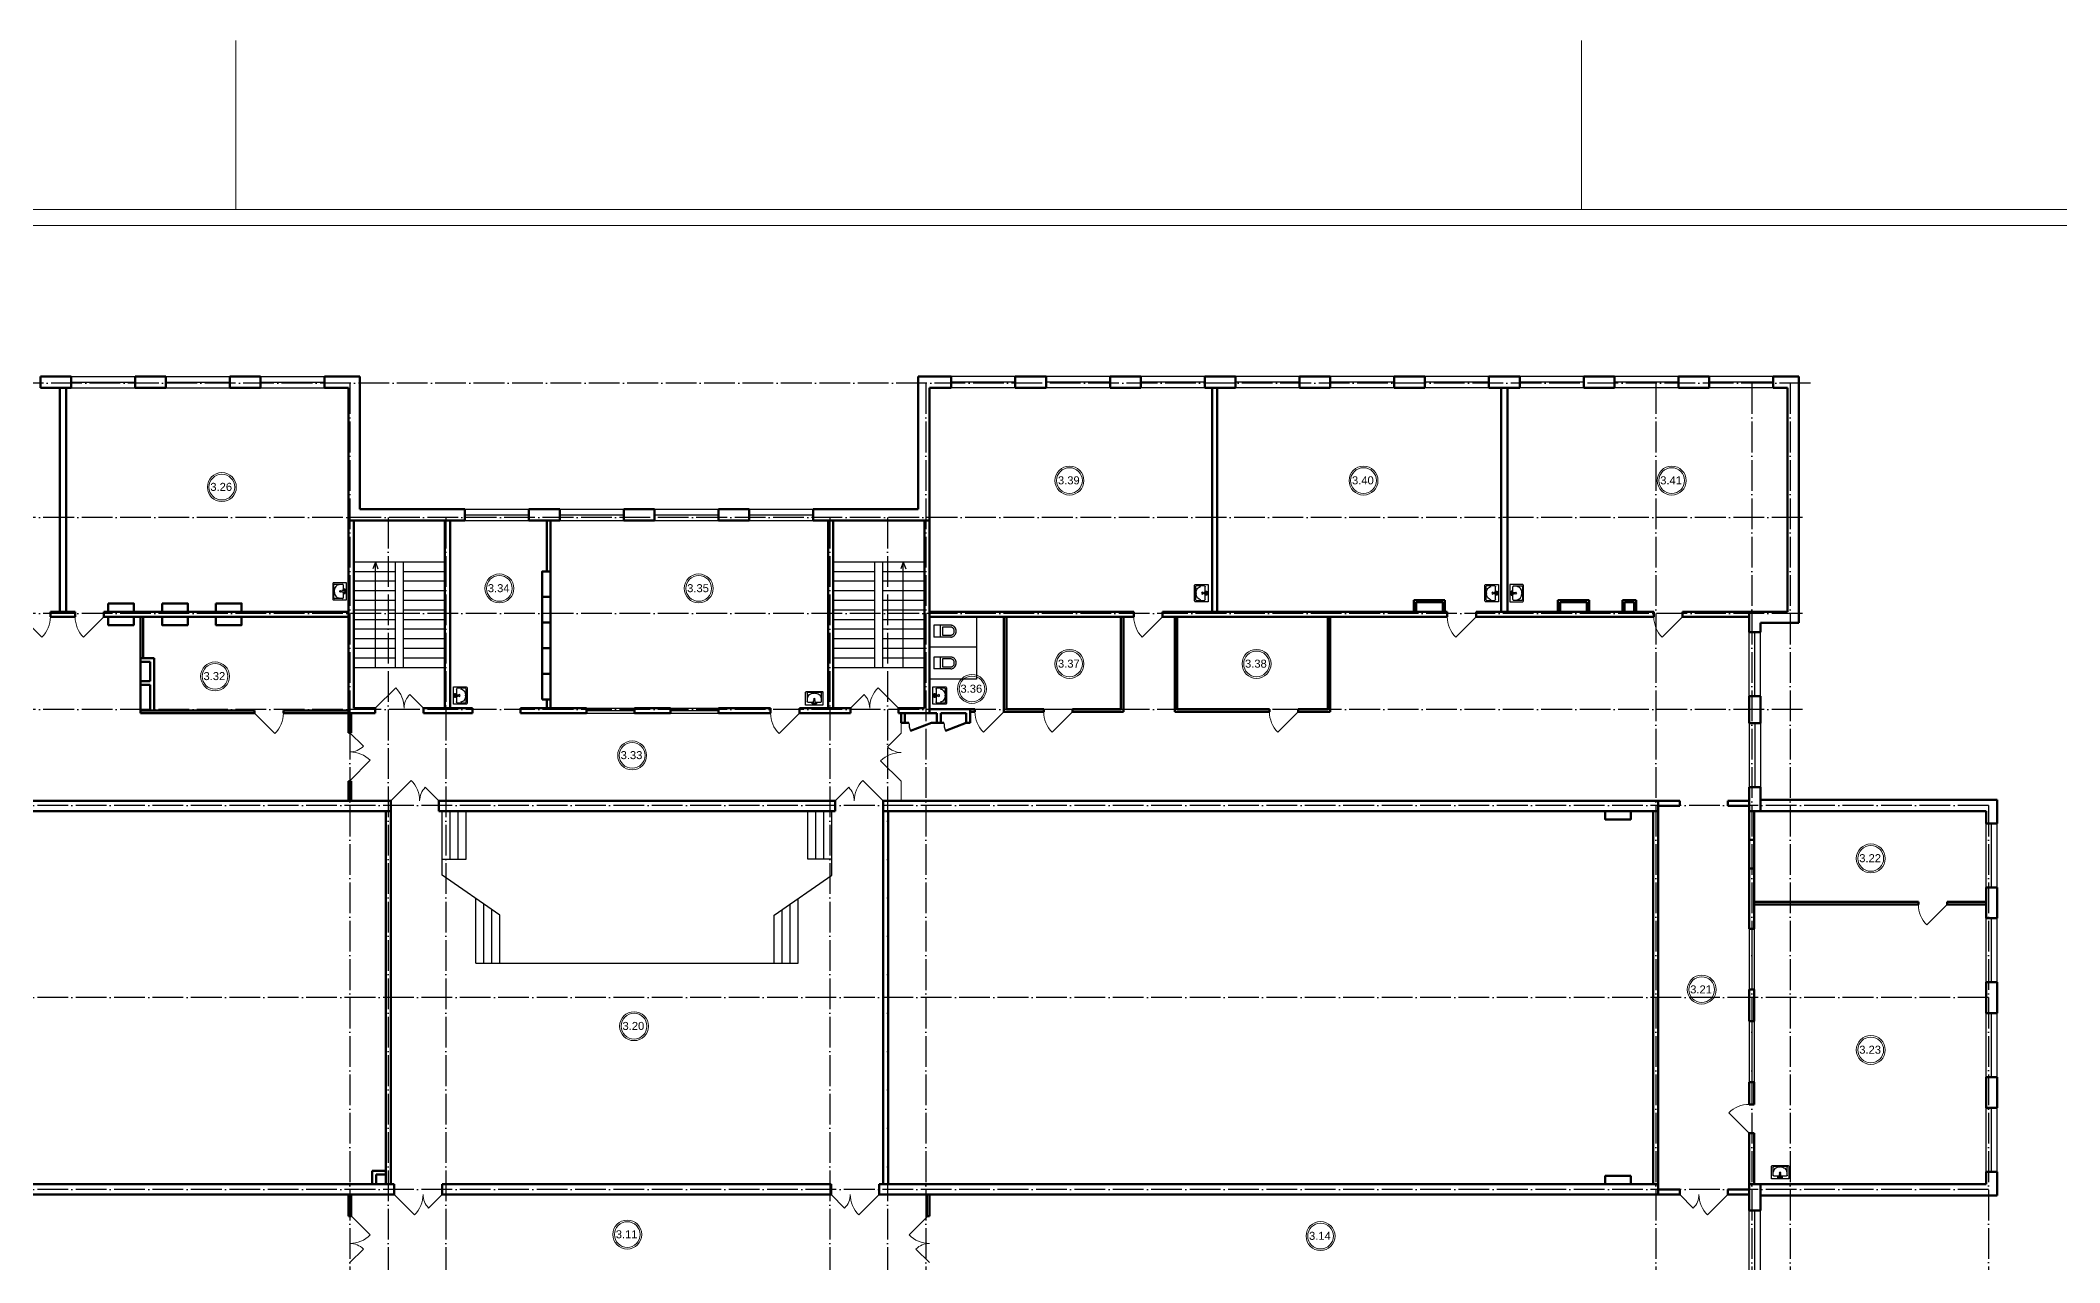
# Model space of a CAD drawing. Header units: millimetres. Extents: x 1982 to 10001982, y -1005230 to 4320529.
# Drawn here: x 2509945 to 2573034, y 1287250 to 1325444 of the extents above; entities that cross this region are included whole.
import ezdxf
from ezdxf.enums import TextEntityAlignment as Align

# ---------------------------------------------------------------- set-up
doc = ezdxf.new("R2010")
doc.units = ezdxf.units.MM
doc.linetypes.add('ACAD_ISO04W100', pattern=[30, 24, -3, 0, -3])
for name, color, linetype, lineweight in [('Level 50', 7, 'Continuous', 0), ('Двери', 250, 'Continuous', 5), ('Стены', 7, 'Continuous', 50)]:
    doc.layers.add(name, color=color, linetype=linetype, lineweight=lineweight)
for name, color, linetype in [('SANTEH', 7, 'Continuous'), ('Окна', 127, 'Continuous'), ('Оси', 30, 'Continuous'), ('размеры оси', 163, 'Continuous'), ('Сантехника', 7, 'Continuous')]:
    doc.layers.add(name, color=color, linetype=linetype)
doc.styles.add('Style-Arial', font='arial.ttf')

# ---------------------------------------------------------------- blocks, each defined once
blk = doc.blocks.new('Rac7')
at = {"color": 0}
for p, q in [((-39501, -24232), (-39501, -23830)), ((-39474, -23808), (-38988, -23808)), ((-39457, -23859), (-39457, -24115)), ((-39032, -23838), (-39430, -23838)), ((-39221, -23855), (-39241, -23855)), ((-39005, -24115), (-39005, -23859)), ((-39005, -23859), (-39005, -23859)), ((-38961, -23830), (-38961, -24232)), ((-38961, -24232), (-39501, -24232)), ((-39430, -24136), (-39253, -24136)), ((-39297, -24164), (-39253, -24164)), ((-39297, -24194), (-39297, -24164)), ((-39165, -24194), (-39297, -24194)), ((-39253, -24186), (-39253, -24094)), ((-39253, -24186), (-39209, -24186)), ((-39209, -24186), (-39209, -24094)), ((-39209, -24136), (-39032, -24136)), ((-39209, -24164), (-39165, -24164)), ((-39165, -24164), (-39165, -24194))]:
    blk.add_line(p, q, dxfattribs=at)
at = {"color": 0, "extrusion": (0, 0, -1)}
for centre, major_axis, start_param, end_param in [((-39474, -23830), (-27, 0), 0, 1.570796), ((-39430, -23859), (-27, 0), 0, 1.570796), ((-39241, -24007), (-194, 0), 0, 1.570796), ((-39221, -24007), (-194, 0), 1.570796, 3.141593), ((-39032, -23859), (-27, 0), 1.570796, 3.141593), ((-38988, -23830), (-27, 0), 1.570796, 3.141593), ((-39430, -24115), (-27, 0), -1.570796, 0), ((-39231, -24104), (-25.3, 0), 0.552816, 2.588777), ((-39032, -24115), (-27, 0), -3.141593, -1.570796)]:
    blk.add_ellipse(centre, major_axis=major_axis, ratio=0.785714, start_param=start_param, end_param=end_param, dxfattribs=at)
blk.add_ellipse((-39231, -24048), major_axis=(-27.9, 0), ratio=0.785714, dxfattribs=at)
blk = doc.blocks.new('WC With Cistern_103')
at = {"layer": 'SANTEH', "linetype": 'Continuous'}
for p, q in [((0, 170), (0, 700)), ((370, 700), (0, 700)), ((370, 170), (370, 700)), ((370, 500), (0, 500)), ((60, 425), (60, 170)), ((310, 425), (60, 425)), ((310, 170), (310, 425))]:
    blk.add_line(p, q, dxfattribs=at)
for points in [[(0, 170), (1, 151), (4, 133), (10, 115), (17, 97), (27, 81), (38, 66), (51, 52), (65, 40)], [(60, 170), (61, 158), (63, 146), (66, 135), (71, 124), (77, 114), (84, 104), (92, 96), (101, 88)], [(65, 40), (92, 23), (122, 10), (153, 3), (185, 0), (217, 3), (248, 10), (278, 23), (305, 40)], [(101, 88), (120, 76), (141, 67), (163, 62), (185, 60), (207, 62), (229, 67), (250, 76), (269, 88)], [(269, 88), (278, 96), (286, 104), (293, 114), (299, 124), (304, 135), (307, 146), (309, 158), (310, 170)], [(305, 40), (319, 52), (332, 66), (343, 81), (353, 97), (360, 115), (366, 133), (369, 151), (370, 170)]]:
    blk.add_lwpolyline(points, dxfattribs=at)
blk = doc.blocks.new('*U49')
at = {"color": 7, "linetype": 'Continuous', "lineweight": 0}
for p, q in [((-21.025, 29.7), (-21.025, 34.988)), ((21.025, 29.7), (21.025, 34.988))]:
    blk.add_line(p, q, dxfattribs=at)
at = {"color": 7, "linetype": 'Continuous', "lineweight": 0, "flags": 128}
blk.add_lwpolyline([(63.075, 29.7), (63.075, -29.7), (-63.075, -29.7), (-63.075, 29.7), (63.075, 29.7)], close=True, dxfattribs=at)
at = {"layer": 'Level 50', "color": 7, "linetype": 'Continuous', "lineweight": 13}
blk.add_line((62.575, 29.2), (-61.075, 29.2), dxfattribs=at)

msp = doc.modelspace()

# ---------------------------------------------------------------- linework, layer by layer
for p, q in [((2522585.395, 1309140.265), (2519735.395, 1309140.265)), ((2520411.885, 1309140.265), (2520334.36, 1308932.421)), ((2520411.885, 1305840.265), (2520411.885, 1309140.265)), ((2520411.885, 1309140.265), (2520489.41, 1308932.421)), ((2521035.395, 1305840.265), (2521035.395, 1309140.265)), ((2521285.395, 1305840.265), (2521285.395, 1309140.265)), ((2537565.395, 1309140.265), (2534715.395, 1309140.265)), ((2536015.395, 1305840.265), (2536015.395, 1309140.265)), ((2536265.395, 1305840.265), (2536265.395, 1309140.265)), ((2536905.385, 1309140.265), (2536827.86, 1308932.421)), ((2536905.385, 1305840.265), (2536905.385, 1309140.265)), ((2536905.385, 1309140.265), (2536982.91, 1308932.421)), ((2521035.395, 1308840.265), (2519735.395, 1308840.265)), ((2521035.395, 1308540.265), (2519735.395, 1308540.265)), ((2522585.395, 1308840.265), (2521285.395, 1308840.265)), ((2522585.395, 1308540.265), (2521285.395, 1308540.265)), ((2536015.395, 1308840.265), (2534715.395, 1308840.265)), ((2536015.395, 1308540.265), (2534715.395, 1308540.265)), ((2537565.395, 1308840.265), (2536265.395, 1308840.265)), ((2537565.395, 1308540.265), (2536265.395, 1308540.265)), ((2521035.395, 1308240.265), (2519735.395, 1308240.265)), ((2521035.395, 1307940.265), (2519735.395, 1307940.265)), ((2522585.395, 1308240.265), (2521285.395, 1308240.265)), ((2522585.395, 1307940.265), (2521285.395, 1307940.265)), ((2536015.395, 1308240.265), (2534715.395, 1308240.265)), ((2536015.395, 1307940.265), (2534715.395, 1307940.265)), ((2537565.395, 1308240.265), (2536265.395, 1308240.265)), ((2537565.395, 1307940.265), (2536265.395, 1307940.265)), ((2521035.395, 1307640.265), (2519735.395, 1307640.265)), ((2521035.395, 1307340.265), (2519735.395, 1307340.265)), ((2522585.395, 1307640.265), (2521285.395, 1307640.265)), ((2522585.395, 1307340.265), (2521285.395, 1307340.265)), ((2536015.395, 1307640.265), (2534715.395, 1307640.265)), ((2536015.395, 1307340.265), (2534715.395, 1307340.265)), ((2537565.395, 1307640.265), (2536265.395, 1307640.265)), ((2537565.395, 1307340.265), (2536265.395, 1307340.265)), ((2521035.395, 1307040.265), (2519735.395, 1307040.265)), ((2521035.395, 1306740.265), (2519735.395, 1306740.265)), ((2522585.395, 1307040.265), (2521285.395, 1307040.265)), ((2522585.395, 1306740.265), (2521285.395, 1306740.265)), ((2536015.395, 1307040.265), (2534715.395, 1307040.265)), ((2536015.395, 1306740.265), (2534715.395, 1306740.265)), ((2537565.395, 1307040.265), (2536265.395, 1307040.265)), ((2537565.395, 1306740.265), (2536265.395, 1306740.265)), ((2521035.395, 1306440.265), (2519735.395, 1306440.265)), ((2521035.395, 1306140.265), (2519735.395, 1306140.265)), ((2522585.395, 1306440.265), (2521285.395, 1306440.265)), ((2522585.395, 1306140.265), (2521285.395, 1306140.265)), ((2536015.395, 1306440.265), (2534715.395, 1306440.265)), ((2536015.395, 1306140.265), (2534715.395, 1306140.265)), ((2537565.395, 1306440.265), (2536265.395, 1306440.265)), ((2537565.395, 1306140.265), (2536265.395, 1306140.265)), ((2522585.395, 1305840.265), (2519735.395, 1305840.265)), ((2537565.395, 1305840.265), (2534715.395, 1305840.265)), ((2527011.17, 1304580.265), (2528511.17, 1304580.265)), ((2527011.17, 1304500.265), (2528511.17, 1304500.265)), ((2527011.17, 1304420.265), (2528511.17, 1304420.265)), ((2529630.395, 1304580.265), (2531130.395, 1304580.265)), ((2529630.395, 1304500.265), (2531130.395, 1304500.265)), ((2529630.395, 1304420.265), (2531130.395, 1304420.265)), ((2522495.395, 1299360.265), (2522495.395, 1301360.265)), ((2522745.395, 1299860.265), (2522745.395, 1301360.265)), ((2522995.395, 1299860.265), (2522995.395, 1301360.265)), ((2523245.395, 1299860.265), (2523245.395, 1301360.265)), ((2533925.395, 1299860.265), (2533925.395, 1301360.265)), ((2534175.395, 1299860.265), (2534175.395, 1301360.265)), ((2534425.395, 1299860.265), (2534425.395, 1301360.265)), ((2534675.395, 1299360.265), (2534675.395, 1301360.265)), ((2522495.395, 1299860.265), (2523245.395, 1299860.265)), ((2534675.395, 1299860.265), (2533925.395, 1299860.265)), ((2524295.395, 1298110.265), (2522495.395, 1299360.265)), ((2532875.395, 1298110.265), (2534675.395, 1299360.265)), ((2523545.395, 1296610.265), (2523545.395, 1298631.098)), ((2523795.395, 1296610.265), (2523795.395, 1298457.487)), ((2533375.395, 1296610.265), (2533375.395, 1298457.487)), ((2533625.395, 1296610.265), (2533625.395, 1298631.098)), ((2524045.395, 1296610.265), (2524045.395, 1298283.876)), ((2524295.395, 1296610.265), (2524295.395, 1298110.265)), ((2532875.395, 1296610.265), (2532875.395, 1298110.265)), ((2533125.395, 1296610.265), (2533125.395, 1298283.876)), ((2523545.395, 1296610.265), (2533625.395, 1296610.265)), ((2570735.395, 1289700.265), (2563335.395, 1289700.265))]:
    msp.add_line(p, q)
at = {"lineweight": 50}
for p, q in [((2520895.395, 1301680.265), (2520895.395, 1301360.265)), ((2522395.395, 1301680.265), (2522395.395, 1301360.265)), ((2534775.395, 1301680.265), (2534775.395, 1301360.265)), ((2536275.395, 1301680.265), (2536275.395, 1301360.265)), ((2568619.949, 1298520.265), (2568619.949, 1298440.265)), ((2569519.949, 1298520.265), (2569519.949, 1298440.265)), ((2520999.949, 1289700.265), (2520999.949, 1289380.265)), ((2522499.949, 1289700.265), (2522499.949, 1289380.265)), ((2534649.949, 1289700.265), (2534649.949, 1289380.265)), ((2536149.949, 1289700.265), (2536149.949, 1289380.265))]:
    msp.add_line(p, q, dxfattribs=at)
at = {"lineweight": 25}
for p, q in [((2563335.395, 1297680.312), (2563335.395, 1295780.312)), ((2563415.395, 1297680.312), (2563415.395, 1295780.312)), ((2563495.395, 1297680.312), (2563495.395, 1295780.312)), ((2563335.395, 1294790.312), (2563335.395, 1292890.312)), ((2563415.395, 1294790.312), (2563415.395, 1292890.312)), ((2563495.395, 1294790.312), (2563495.395, 1292890.312))]:
    msp.add_line(p, q, dxfattribs=at)
at = {"color": 7, "linetype": 'Continuous', "lineweight": 13}
for centre, radius in [((2515615.093, 1311483.942), 452.013), ((2515615.093, 1311483.942), 402.013), ((2542097.876, 1311687.943), 452.013), ((2542097.876, 1311687.943), 402.013), ((2551284.932, 1311687.943), 452.013), ((2551284.932, 1311687.943), 402.013), ((2560914.722, 1311687.943), 452.013), ((2560914.722, 1311687.943), 402.013), ((2524284.979, 1308318.235), 452.013), ((2524284.979, 1308318.235), 402.013), ((2530513.058, 1308318.235), 452.013), ((2530513.058, 1308318.235), 402.013), ((2515401.413, 1305570.641), 452.013), ((2515401.413, 1305570.641), 402.013), ((2542097.876, 1305960.238), 452.013), ((2542097.876, 1305960.238), 402.013), ((2547942.964, 1305960.238), 452.013), ((2547942.964, 1305960.238), 402.013), ((2539051.756, 1305176.769), 452.013), ((2539051.756, 1305176.769), 402.013), ((2528434.366, 1303101.059), 452.013), ((2528434.366, 1303101.059), 402.013), ((2567133.708, 1299880.903), 452.013), ((2567133.708, 1299880.903), 402.013), ((2561851.013, 1295780.312), 452.013), ((2561851.013, 1295780.312), 402.013), ((2528493.073, 1294638.629), 452.013), ((2528493.073, 1294638.629), 402.013), ((2567133.708, 1293895.497), 452.013), ((2567133.708, 1293895.497), 402.013), ((2528282.325, 1288127.451), 452.013), ((2528282.325, 1288127.451), 402.013), ((2549942.6, 1288079.91), 452.013), ((2549942.6, 1288079.91), 402.013)]:
    msp.add_circle(centre, radius, dxfattribs=at)
at = {"layer": 'SANTEH'}
for p, q in [((2539194.871, 1307430.265), (2539194.871, 1305485.946)), ((2539194.871, 1306483.371), (2537748.38, 1306483.371)), ((2539194.871, 1305485.946), (2537748.38, 1305485.946))]:
    msp.add_line(p, q, dxfattribs=at)
for centre in [(2537782.29, 1304120.265), (2538875.395, 1304120.265)]:
    msp.add_arc(centre, 700, 180, 201.05792941, dxfattribs=at)
at = {"layer": 'Двери'}
for p, q in [((2509356.902, 1307430.265), (2509993.298, 1306793.869)), ((2511930.945, 1307430.265), (2511294.549, 1306793.869)), ((2545008.438, 1307430.265), (2544372.042, 1306793.869)), ((2554802.842, 1307430.265), (2554166.446, 1306793.869)), ((2561254.226, 1307430.265), (2560617.83, 1306793.869)), ((2520410.395, 1304580.265), (2521046.792, 1305216.661)), ((2521910.395, 1304580.265), (2521486.131, 1305004.529)), ((2535255.395, 1304580.265), (2535679.66, 1305004.529)), ((2536755.395, 1304580.265), (2536118.999, 1305216.661)), ((2516637.486, 1304420.265), (2517273.882, 1303783.869)), ((2519615.395, 1304420.265), (2519615.395, 1303810.265)), ((2533659.799, 1304420.265), (2533023.402, 1303783.869)), ((2536835.395, 1304402.353), (2536835.395, 1303792.353)), ((2540045.395, 1304460.265), (2539408.999, 1303823.869)), ((2542192.593, 1304460.265), (2541556.197, 1303823.869)), ((2549245.395, 1304460.265), (2548608.999, 1303823.869)), ((2519615.395, 1303810.265), (2520039.66, 1303386.001)), ((2536835.395, 1303792.353), (2536411.131, 1303368.088)), ((2519615.395, 1302310.265), (2520251.792, 1302946.661)), ((2536835.395, 1302292.353), (2536198.999, 1302928.749)), ((2519615.395, 1302310.265), (2519615.395, 1301680.265)), ((2520895.395, 1301680.265), (2521531.792, 1302316.661)), ((2536275.395, 1301680.265), (2535638.999, 1302316.661)), ((2536835.395, 1302292.353), (2536835.395, 1301680.265)), ((2522395.395, 1301680.265), (2521971.131, 1302104.529)), ((2534775.395, 1301680.265), (2535199.66, 1302104.529)), ((2569519.949, 1298440.265), (2568883.553, 1297803.869)), ((2563335.395, 1291296.208), (2562698.999, 1291932.604)), ((2519615.395, 1288750.265), (2519615.395, 1289380.265)), ((2520999.949, 1289380.265), (2521636.345, 1288743.869)), ((2522499.949, 1289380.265), (2522075.685, 1288956.001)), ((2534649.949, 1289380.265), (2535074.213, 1288956.001)), ((2536149.949, 1289380.265), (2535513.553, 1288743.869)), ((2561165.395, 1289380.265), (2561589.66, 1288956.001)), ((2562665.395, 1289380.265), (2562028.999, 1288743.869)), ((2519615.395, 1288750.265), (2520251.792, 1288113.869)), ((2537725.395, 1288750.265), (2537088.999, 1288113.869)), ((2519615.395, 1287250.265), (2520039.66, 1287674.529)), ((2537725.395, 1287250.265), (2537301.131, 1287674.529))]:
    msp.add_line(p, q, dxfattribs=at)
for centre, radius, start, end in [((2509356.902, 1307430.265), 900, 315, 0), ((2511930.945, 1307430.265), 900, 180, 225), ((2545008.438, 1307430.265), 900, 180, 225), ((2554802.842, 1307430.265), 900, 180, 225), ((2561254.226, 1307430.265), 900, 180, 225), ((2520410.395, 1304580.265), 900, 0, 45), ((2521910.395, 1304580.265), 600, 135, 180), ((2535255.395, 1304580.265), 600, 0, 45), ((2536755.395, 1304580.265), 900, 135, 180), ((2516637.486, 1304420.265), 900, 315, 0), ((2533659.799, 1304420.265), 900, 180, 225), ((2540045.395, 1304460.265), 900, 180, 225), ((2542192.593, 1304460.265), 900, 180, 225), ((2549245.395, 1304460.265), 900, 180, 225), ((2519615.395, 1303810.265), 600, 270, 315), ((2519615.395, 1302310.265), 900, 45, 90), ((2536835.395, 1302292.353), 900, 90, 135), ((2536835.395, 1303792.353), 600, 225, 270), ((2520895.395, 1301680.265), 900, 0, 45), ((2536275.395, 1301680.265), 900, 135, 180), ((2522395.395, 1301680.265), 600, 135, 180), ((2534775.395, 1301680.265), 600, 0, 45), ((2569519.949, 1298440.265), 900, 180, 225), ((2563335.395, 1291296.208), 900, 90, 135), ((2520999.949, 1289380.265), 900, 315, 0), ((2522499.949, 1289380.265), 600, 180, 225), ((2534649.949, 1289380.265), 600, 315, 0), ((2536149.949, 1289380.265), 900, 180, 225), ((2561165.395, 1289380.265), 600, 315, 0), ((2562665.395, 1289380.265), 900, 180, 225), ((2519615.395, 1288750.265), 900, 270, 315), ((2519615.395, 1287250.265), 600, 45, 90), ((2537725.395, 1288750.265), 900, 225, 270), ((2537725.395, 1287250.265), 600, 90, 135)]:
    msp.add_arc(centre, radius, start, end, dxfattribs=at)
at = {"layer": 'Окна'}
for p, q in [((2510905.395, 1314940.265), (2512905.395, 1314940.265)), ((2510905.395, 1314765.265), (2512905.395, 1314765.265)), ((2513865.395, 1314940.265), (2515865.395, 1314940.265)), ((2513865.395, 1314765.265), (2515865.395, 1314765.265)), ((2516825.395, 1314940.265), (2518825.395, 1314940.265)), ((2516825.395, 1314765.265), (2518825.395, 1314765.265)), ((2540405.395, 1314940.265), (2538405.395, 1314940.265)), ((2540405.395, 1314765.265), (2538405.395, 1314765.265)), ((2543365.395, 1314940.265), (2541365.395, 1314940.265)), ((2543365.395, 1314765.265), (2541365.395, 1314765.265)), ((2546325.395, 1314940.265), (2544325.395, 1314940.265)), ((2546325.395, 1314765.265), (2544325.395, 1314765.265)), ((2549285.395, 1314940.265), (2547285.395, 1314940.265)), ((2549285.395, 1314765.265), (2547285.395, 1314765.265)), ((2552245.395, 1314940.265), (2550245.395, 1314940.265)), ((2552245.395, 1314765.265), (2550245.395, 1314765.265)), ((2555205.395, 1314940.265), (2553205.395, 1314940.265)), ((2555205.395, 1314765.265), (2553205.395, 1314765.265)), ((2558165.395, 1314940.265), (2556165.395, 1314940.265)), ((2558165.395, 1314765.265), (2556165.395, 1314765.265)), ((2561125.395, 1314940.265), (2559125.395, 1314940.265)), ((2561125.395, 1314765.265), (2559125.395, 1314765.265)), ((2564085.395, 1314940.265), (2562085.395, 1314940.265)), ((2564085.395, 1314765.265), (2562085.395, 1314765.265)), ((2510905.395, 1314590.265), (2512905.395, 1314590.265)), ((2513865.395, 1314590.265), (2515865.395, 1314590.265)), ((2516825.395, 1314590.265), (2518825.395, 1314590.265)), ((2540405.395, 1314590.265), (2538405.395, 1314590.265)), ((2543365.395, 1314590.265), (2541365.395, 1314590.265)), ((2546325.395, 1314590.265), (2544325.395, 1314590.265)), ((2549285.395, 1314590.265), (2547285.395, 1314590.265)), ((2552245.395, 1314590.265), (2550245.395, 1314590.265)), ((2555205.395, 1314590.265), (2553205.395, 1314590.265)), ((2558165.395, 1314590.265), (2556165.395, 1314590.265)), ((2561125.395, 1314590.265), (2559125.395, 1314590.265)), ((2564085.395, 1314590.265), (2562085.395, 1314590.265)), ((2523210.395, 1310790.265), (2525210.395, 1310790.265)), ((2523210.395, 1310615.265), (2525210.395, 1310615.265)), ((2523210.395, 1310440.265), (2525210.395, 1310440.265)), ((2526170.395, 1310790.265), (2528170.395, 1310790.265)), ((2526170.395, 1310615.265), (2528170.395, 1310615.265)), ((2526170.395, 1310440.265), (2528170.395, 1310440.265)), ((2529130.395, 1310790.265), (2531130.395, 1310790.265)), ((2529130.395, 1310615.265), (2531130.395, 1310615.265)), ((2529130.395, 1310440.265), (2531130.395, 1310440.265)), ((2532090.395, 1310790.265), (2534090.395, 1310790.265)), ((2532090.395, 1310615.265), (2534090.395, 1310615.265)), ((2532090.395, 1310440.265), (2534090.395, 1310440.265)), ((2563335.395, 1304950.265), (2563335.395, 1306950.265)), ((2563510.395, 1304950.265), (2563510.395, 1306950.265)), ((2563685.395, 1304950.265), (2563685.395, 1306950.265)), ((2563335.395, 1304840.265), (2563335.395, 1304950.265)), ((2563685.395, 1304840.265), (2563685.395, 1304950.265)), ((2529130.395, 1304580.265), (2529630.395, 1304580.265)), ((2563335.395, 1304110.265), (2563335.395, 1302110.265)), ((2563510.395, 1304110.265), (2563510.395, 1302110.265)), ((2563685.395, 1304110.265), (2563685.395, 1302110.265)), ((2570735.395, 1298970.265), (2570735.395, 1300970.265)), ((2570910.395, 1298970.265), (2570910.395, 1300970.265)), ((2571085.395, 1298970.265), (2571085.395, 1300970.265)), ((2563335.395, 1297680.312), (2563335.395, 1297780.312)), ((2570735.395, 1296010.265), (2570735.395, 1298010.265)), ((2570910.395, 1296010.265), (2570910.395, 1298010.265)), ((2571085.395, 1296010.265), (2571085.395, 1298010.265)), ((2563335.395, 1294790.312), (2563335.395, 1294890.312)), ((2570735.395, 1293050.265), (2570735.395, 1295050.265)), ((2570910.395, 1293050.265), (2570910.395, 1295050.265)), ((2571085.395, 1293050.265), (2571085.395, 1295050.265)), ((2570735.395, 1290090.265), (2570735.395, 1292090.265)), ((2570910.395, 1290090.265), (2570910.395, 1292090.265)), ((2571085.395, 1290090.265), (2571085.395, 1292090.265)), ((2563335.395, 1286880.265), (2563335.395, 1288880.265)), ((2563510.395, 1286880.265), (2563510.395, 1288880.265)), ((2563685.395, 1286880.265), (2563685.395, 1288880.265))]:
    msp.add_line(p, q, dxfattribs=at)
at = {"layer": 'Оси', "linetype": 'ACAD_ISO04W100', "ltscale": 40}
for p, q in [((2565246.096, 1314730.265), (2480265.698, 1314730.265)), ((2519615.395, 1314730.265), (2519615.395, 1270708.888)), ((2537615.395, 1314730.265), (2537615.395, 1270708.888)), ((2560415.395, 1314730.265), (2560415.395, 1270708.888)), ((2563415.395, 1314730.265), (2563415.395, 1270708.888)), ((2564615.395, 1314730.265), (2564615.395, 1270708.888)), ((2565001.295, 1310530.265), (2480265.698, 1310530.265)), ((2520815.395, 1310530.265), (2520815.395, 1270708.888)), ((2522615.395, 1310530.265), (2522615.395, 1270708.888)), ((2534615.395, 1310530.265), (2534615.395, 1270708.888)), ((2536415.395, 1310530.265), (2536415.395, 1270708.888)), ((2565001.295, 1307530.265), (2480265.698, 1307530.265)), ((2565001.295, 1304530.265), (2480265.698, 1304530.265)), ((2570815.395, 1301530.265), (2480265.698, 1301530.265)), ((2570815.395, 1301530.265), (2570815.395, 1270708.888)), ((2570815.395, 1295530.265), (2480265.698, 1295530.265)), ((2570815.395, 1289530.265), (2480265.698, 1289530.265))]:
    msp.add_line(p, q, dxfattribs=at)
at = {"layer": 'Стены'}
for p, q in [((2509945.395, 1314940.265), (2510905.395, 1314940.265)), ((2509945.395, 1314590.265), (2509945.395, 1314940.265)), ((2510905.395, 1314590.265), (2510905.395, 1314940.265)), ((2512905.395, 1314940.265), (2513865.395, 1314940.265)), ((2512905.395, 1314590.265), (2512905.395, 1314940.265)), ((2513865.395, 1314590.265), (2513865.395, 1314940.265)), ((2515865.395, 1314940.265), (2516825.395, 1314940.265)), ((2515865.395, 1314590.265), (2515865.395, 1314940.265)), ((2516825.395, 1314590.265), (2516825.395, 1314940.265)), ((2518825.395, 1314940.265), (2519925.395, 1314940.265)), ((2518825.395, 1314590.265), (2518825.395, 1314940.265)), ((2519925.395, 1310790.265), (2519925.395, 1314940.265)), ((2537375.395, 1314940.265), (2537375.395, 1310790.265)), ((2538405.395, 1314940.265), (2537375.395, 1314940.265)), ((2538405.395, 1314590.265), (2538405.395, 1314940.265)), ((2541365.395, 1314940.265), (2540405.395, 1314940.265)), ((2540405.395, 1314590.265), (2540405.395, 1314940.265)), ((2541365.395, 1314590.265), (2541365.395, 1314940.265)), ((2544325.395, 1314940.265), (2543365.395, 1314940.265)), ((2543365.395, 1314590.265), (2543365.395, 1314940.265)), ((2544325.395, 1314590.265), (2544325.395, 1314940.265)), ((2547285.395, 1314940.265), (2546325.395, 1314940.265)), ((2546325.395, 1314590.265), (2546325.395, 1314940.265)), ((2547285.395, 1314590.265), (2547285.395, 1314940.265)), ((2550245.395, 1314940.265), (2549285.395, 1314940.265)), ((2549285.395, 1314590.265), (2549285.395, 1314940.265)), ((2550245.395, 1314590.265), (2550245.395, 1314940.265)), ((2553205.395, 1314940.265), (2552245.395, 1314940.265)), ((2552245.395, 1314590.265), (2552245.395, 1314940.265)), ((2553205.395, 1314590.265), (2553205.395, 1314940.265)), ((2556165.395, 1314940.265), (2555205.395, 1314940.265)), ((2555205.395, 1314590.265), (2555205.395, 1314940.265)), ((2556165.395, 1314590.265), (2556165.395, 1314940.265)), ((2559125.395, 1314940.265), (2558165.395, 1314940.265)), ((2558165.395, 1314590.265), (2558165.395, 1314940.265)), ((2559125.395, 1314590.265), (2559125.395, 1314940.265)), ((2562085.395, 1314940.265), (2561125.395, 1314940.265)), ((2561125.395, 1314590.265), (2561125.395, 1314940.265)), ((2562085.395, 1314590.265), (2562085.395, 1314940.265)), ((2564885.395, 1314940.265), (2564085.395, 1314940.265)), ((2564085.395, 1314590.265), (2564085.395, 1314940.265)), ((2564885.395, 1314940.265), (2564885.395, 1307240.265)), ((2509945.395, 1314590.265), (2510905.395, 1314590.265)), ((2510555.395, 1307590.265), (2510555.395, 1314590.265)), ((2510755.395, 1307590.265), (2510755.395, 1314590.265)), ((2512905.395, 1314590.265), (2513865.395, 1314590.265)), ((2515865.395, 1314590.265), (2516825.395, 1314590.265)), ((2518825.395, 1314590.265), (2519575.395, 1314590.265)), ((2519575.395, 1304420.265), (2519575.395, 1314590.265)), ((2537725.395, 1314590.265), (2537725.395, 1310440.265)), ((2538405.395, 1314590.265), (2537725.395, 1314590.265)), ((2541365.395, 1314590.265), (2540405.395, 1314590.265)), ((2544325.395, 1314590.265), (2543365.395, 1314590.265)), ((2547285.395, 1314590.265), (2546325.395, 1314590.265)), ((2546555.395, 1314590.265), (2546555.395, 1307590.265)), ((2546715.395, 1314590.265), (2546715.395, 1307590.265)), ((2550245.395, 1314590.265), (2549285.395, 1314590.265)), ((2553205.395, 1314590.265), (2552245.395, 1314590.265)), ((2556165.395, 1314590.265), (2555205.395, 1314590.265)), ((2555585.395, 1314590.265), (2555585.395, 1307590.265)), ((2555785.395, 1314590.265), (2555785.395, 1307590.265)), ((2559125.395, 1314590.265), (2558165.395, 1314590.265)), ((2562085.395, 1314590.265), (2561125.395, 1314590.265)), ((2564535.395, 1314590.265), (2564085.395, 1314590.265)), ((2564535.395, 1314590.265), (2564535.395, 1307590.265)), ((2523210.395, 1310440.265), (2519575.395, 1310440.265)), ((2519735.395, 1304580.265), (2519735.395, 1310440.265)), ((2523210.395, 1310790.265), (2519925.395, 1310790.265)), ((2522585.395, 1304580.265), (2522585.395, 1310440.265)), ((2522745.395, 1304580.265), (2522745.395, 1310440.265)), ((2523210.395, 1310790.265), (2523210.395, 1310440.265)), ((2526170.395, 1310790.265), (2525210.395, 1310790.265)), ((2525210.395, 1310790.265), (2525210.395, 1310440.265)), ((2526170.395, 1310440.265), (2525210.395, 1310440.265)), ((2525765.395, 1308850.265), (2525765.395, 1310440.265)), ((2525885.395, 1304580.265), (2525885.395, 1310440.265)), ((2526170.395, 1310790.265), (2526170.395, 1310440.265)), ((2529130.395, 1310790.265), (2528170.395, 1310790.265)), ((2528170.395, 1310790.265), (2528170.395, 1310440.265)), ((2529130.395, 1310440.265), (2528170.395, 1310440.265)), ((2529130.395, 1310790.265), (2529130.395, 1310440.265)), ((2532090.395, 1310790.265), (2531130.395, 1310790.265)), ((2531130.395, 1310790.265), (2531130.395, 1310440.265)), ((2532090.395, 1310440.265), (2531130.395, 1310440.265)), ((2532090.395, 1310790.265), (2532090.395, 1310440.265)), ((2537375.395, 1310790.265), (2534090.395, 1310790.265)), ((2534090.395, 1310790.265), (2534090.395, 1310440.265)), ((2537725.395, 1310440.265), (2534090.395, 1310440.265)), ((2534555.395, 1304580.265), (2534555.395, 1310440.265)), ((2534715.395, 1304580.265), (2534715.395, 1310440.265)), ((2537565.395, 1304580.265), (2537565.395, 1310440.265)), ((2537725.395, 1304420.265), (2537725.395, 1310440.265)), ((2552860.395, 1307955.265), (2552860.395, 1307590.265)), ((2552860.395, 1307955.265), (2553830.395, 1307955.265)), ((2552925.395, 1307890.265), (2553765.395, 1307890.265)), ((2552925.395, 1307890.265), (2552925.395, 1307590.265)), ((2553765.395, 1307890.265), (2553765.395, 1307590.265)), ((2553830.395, 1307955.265), (2553830.395, 1307590.265)), ((2557360.395, 1307955.265), (2557360.395, 1307590.265)), ((2557360.395, 1307955.265), (2558330.395, 1307955.265)), ((2557425.395, 1307890.265), (2557425.395, 1307590.265)), ((2557425.395, 1307890.265), (2558265.395, 1307890.265)), ((2558265.395, 1307890.265), (2558265.395, 1307590.265)), ((2558330.395, 1307955.265), (2558330.395, 1307590.265)), ((2559375.395, 1307955.265), (2559375.395, 1307590.265)), ((2559375.395, 1307955.265), (2559805.395, 1307955.265)), ((2559440.395, 1307890.265), (2559440.395, 1307590.265)), ((2559440.395, 1307890.265), (2559740.395, 1307890.265)), ((2559740.395, 1307890.265), (2559740.395, 1307590.265)), ((2559805.395, 1307955.265), (2559805.395, 1307590.265)), ((2510256.902, 1307590.265), (2511030.945, 1307590.265)), ((2510256.902, 1307590.265), (2510256.902, 1307430.265)), ((2510256.902, 1307430.265), (2511030.945, 1307430.265)), ((2511030.945, 1307590.265), (2511030.945, 1307430.265)), ((2511930.945, 1307590.265), (2519575.395, 1307590.265)), ((2511930.945, 1307590.265), (2511930.945, 1307430.265)), ((2511930.945, 1307430.265), (2519575.395, 1307430.265)), ((2513075.395, 1306140.265), (2513075.395, 1307430.265)), ((2513155.395, 1306140.265), (2513155.395, 1307430.265)), ((2537725.395, 1307590.265), (2544108.438, 1307590.265)), ((2537725.395, 1307430.265), (2544108.438, 1307430.265)), ((2540045.395, 1304540.265), (2540045.395, 1307430.265)), ((2540125.395, 1304540.265), (2540125.395, 1307430.265)), ((2543705.395, 1304540.265), (2543705.395, 1307430.265)), ((2543785.395, 1304460.265), (2543785.395, 1307430.265)), ((2544108.438, 1307590.265), (2544108.438, 1307430.265)), ((2545008.438, 1307590.265), (2553902.842, 1307590.265)), ((2545008.438, 1307590.265), (2545008.438, 1307430.265)), ((2545008.438, 1307430.265), (2553902.842, 1307430.265)), ((2545385.395, 1304460.265), (2545385.395, 1307430.265)), ((2545465.395, 1304540.265), (2545465.395, 1307430.265)), ((2550165.395, 1304540.265), (2550165.395, 1307430.265)), ((2550245.395, 1304460.265), (2550245.395, 1307430.265)), ((2553902.842, 1307590.265), (2553902.842, 1307430.265)), ((2554802.842, 1307590.265), (2560354.226, 1307590.265)), ((2554802.842, 1307590.265), (2554802.842, 1307430.265)), ((2554802.842, 1307430.265), (2560354.226, 1307430.265)), ((2560354.226, 1307590.265), (2560354.226, 1307430.265)), ((2561254.226, 1307590.265), (2564535.395, 1307590.265)), ((2561254.226, 1307590.265), (2561254.226, 1307430.265)), ((2561254.226, 1307430.265), (2563335.395, 1307430.265)), ((2563335.395, 1306950.265), (2563335.395, 1307590.265)), ((2564885.395, 1307240.265), (2563685.395, 1307240.265)), ((2563685.395, 1306950.265), (2563685.395, 1307240.265)), ((2563335.395, 1306950.265), (2563685.395, 1306950.265)), ((2513495.395, 1306140.265), (2513075.395, 1306140.265)), ((2513075.395, 1304420.265), (2513075.395, 1306140.265)), ((2513375.395, 1306020.265), (2513075.395, 1306020.265)), ((2513375.395, 1305420.265), (2513375.395, 1306020.265)), ((2513495.395, 1304500.265), (2513495.395, 1306140.265)), ((2513375.395, 1305420.265), (2513075.395, 1305420.265)), ((2513375.395, 1305300.265), (2513075.395, 1305300.265)), ((2513375.395, 1304500.265), (2513375.395, 1305300.265)), ((2525765.395, 1304580.265), (2525765.395, 1304850.265)), ((2563335.395, 1304110.265), (2563335.395, 1304950.265)), ((2563335.395, 1304950.265), (2563685.395, 1304950.265)), ((2563685.395, 1304110.265), (2563685.395, 1304950.265)), ((2516637.486, 1304500.265), (2513075.395, 1304500.265)), ((2516637.486, 1304420.265), (2513075.395, 1304420.265)), ((2516637.486, 1304500.265), (2516637.486, 1304420.265)), ((2519575.395, 1304500.265), (2517537.486, 1304500.265)), ((2517537.486, 1304500.265), (2517537.486, 1304420.265)), ((2519575.395, 1304420.265), (2517537.486, 1304420.265)), ((2520410.395, 1304420.265), (2519575.395, 1304420.265)), ((2519575.395, 1304420.265), (2519575.395, 1303800.265)), ((2519655.395, 1304420.265), (2519655.395, 1303800.265)), ((2520410.395, 1304580.265), (2519735.395, 1304580.265)), ((2520410.395, 1304580.265), (2520410.395, 1304420.265)), ((2523445.395, 1304580.265), (2521910.395, 1304580.265)), ((2521910.395, 1304580.265), (2521910.395, 1304420.265)), ((2523445.395, 1304420.265), (2521910.395, 1304420.265)), ((2523445.395, 1304580.265), (2523445.395, 1304420.265)), ((2527011.17, 1304580.265), (2524945.395, 1304580.265)), ((2524945.395, 1304580.265), (2524945.395, 1304420.265)), ((2527011.17, 1304420.265), (2524945.395, 1304420.265)), ((2527011.17, 1304580.265), (2527011.17, 1304420.265)), ((2529630.395, 1304580.265), (2528511.17, 1304580.265)), ((2528511.17, 1304580.265), (2528511.17, 1304420.265)), ((2529630.395, 1304420.265), (2528511.17, 1304420.265)), ((2529630.395, 1304580.265), (2529630.395, 1304420.265)), ((2532759.799, 1304580.265), (2531130.395, 1304580.265)), ((2531130.395, 1304580.265), (2531130.395, 1304420.265)), ((2532759.799, 1304420.265), (2531130.395, 1304420.265)), ((2532759.799, 1304580.265), (2532759.799, 1304420.265)), ((2535255.395, 1304580.265), (2533659.799, 1304580.265)), ((2533659.799, 1304580.265), (2533659.799, 1304420.265)), ((2535255.395, 1304420.265), (2533659.799, 1304420.265)), ((2535255.395, 1304580.265), (2535255.395, 1304420.265)), ((2537565.395, 1304580.265), (2536755.395, 1304580.265)), ((2536755.395, 1304580.265), (2536755.395, 1304420.265)), ((2537725.395, 1304420.265), (2536755.395, 1304420.265)), ((2536835.395, 1304420.265), (2536835.395, 1304120.265)), ((2537082.29, 1304120.265), (2536835.395, 1304120.265)), ((2536955.395, 1304420.265), (2536955.395, 1304120.265)), ((2537782.29, 1304120.265), (2537129.037, 1303868.747)), ((2537725.395, 1304540.265), (2538995.395, 1304540.265)), ((2537725.395, 1304420.265), (2537955.395, 1304420.265)), ((2538175.395, 1304120.265), (2537782.29, 1304120.265)), ((2537955.395, 1304420.265), (2537955.395, 1304120.265)), ((2538075.395, 1304420.265), (2538075.395, 1304120.265)), ((2538075.395, 1304420.265), (2538875.395, 1304420.265)), ((2538875.395, 1304120.265), (2538222.143, 1303868.747)), ((2538875.395, 1304420.265), (2538875.395, 1304120.265)), ((2538995.395, 1304120.265), (2538875.395, 1304120.265)), ((2538995.395, 1304540.265), (2539145.395, 1304540.265)), ((2538995.395, 1304540.265), (2538995.395, 1304120.265)), ((2538995.395, 1304460.265), (2539145.395, 1304460.265)), ((2539145.395, 1304540.265), (2539145.395, 1304460.265)), ((2540045.395, 1304540.265), (2540045.395, 1304460.265)), ((2540045.395, 1304460.265), (2541292.593, 1304460.265)), ((2540125.395, 1304540.265), (2541292.593, 1304540.265)), ((2541292.593, 1304540.265), (2541292.593, 1304460.265)), ((2542192.593, 1304540.265), (2543705.395, 1304540.265)), ((2542192.593, 1304540.265), (2542192.593, 1304460.265)), ((2542192.593, 1304460.265), (2543785.395, 1304460.265)), ((2545385.395, 1304460.265), (2548345.395, 1304460.265)), ((2545465.395, 1304540.265), (2548345.395, 1304540.265)), ((2548345.395, 1304540.265), (2548345.395, 1304460.265)), ((2549245.395, 1304540.265), (2550165.395, 1304540.265)), ((2549245.395, 1304540.265), (2549245.395, 1304460.265)), ((2549245.395, 1304460.265), (2550245.395, 1304460.265)), ((2563335.395, 1304110.265), (2563685.395, 1304110.265)), ((2519655.395, 1303800.265), (2519575.395, 1303800.265)), ((2519575.395, 1302300.265), (2519575.395, 1301680.265)), ((2519655.395, 1302300.265), (2519575.395, 1302300.265)), ((2519655.395, 1302300.265), (2519655.395, 1301680.265)), ((2496735.395, 1301680.265), (2520895.395, 1301680.265)), ((2522395.395, 1301680.265), (2534775.395, 1301680.265)), ((2536275.395, 1301680.265), (2560495.395, 1301680.265)), ((2560495.395, 1289380.265), (2560495.395, 1301680.265)), ((2560495.395, 1301680.265), (2561165.395, 1301680.265)), ((2560495.395, 1301520.265), (2561165.395, 1301520.265)), ((2561165.395, 1301680.265), (2561165.395, 1301520.265)), ((2562665.395, 1301680.265), (2563335.395, 1301680.265)), ((2562665.395, 1301680.265), (2562665.395, 1301520.265)), ((2562665.395, 1301520.265), (2563335.395, 1301520.265)), ((2563335.395, 1300462.048), (2563335.395, 1302110.265)), ((2563335.395, 1302110.265), (2563685.395, 1302110.265)), ((2563685.395, 1301360.265), (2563685.395, 1302110.265)), ((2571085.395, 1301710.265), (2563685.395, 1301710.265)), ((2571085.395, 1300970.265), (2571085.395, 1301710.265)), ((2496735.395, 1301360.265), (2520895.395, 1301360.265)), ((2520735.395, 1289700.265), (2520735.395, 1301360.265)), ((2520895.395, 1289700.265), (2520895.395, 1301360.265)), ((2522395.395, 1301360.265), (2534775.395, 1301360.265)), ((2536275.395, 1301360.265), (2560495.395, 1301360.265)), ((2536275.395, 1289700.265), (2536275.395, 1301360.265)), ((2536435.395, 1289700.265), (2536435.395, 1301360.265)), ((2560335.395, 1289700.265), (2560335.395, 1301360.265)), ((2570735.395, 1301360.265), (2563335.395, 1301360.265)), ((2563495.395, 1300462.048), (2563495.395, 1301360.265)), ((2563685.395, 1301360.265), (2570735.395, 1301360.265)), ((2570735.395, 1300970.265), (2570735.395, 1301360.265)), ((2571085.395, 1300970.265), (2570735.395, 1300970.265)), ((2563335.395, 1300462.048), (2563495.395, 1300462.048)), ((2563335.395, 1299562.048), (2563335.395, 1300462.048)), ((2563495.395, 1299562.048), (2563495.395, 1300462.048)), ((2563335.395, 1297680.312), (2563335.395, 1299562.048)), ((2563335.395, 1299562.048), (2563495.395, 1299562.048)), ((2563495.395, 1297680.312), (2563495.395, 1299562.048)), ((2568619.949, 1298520.265), (2563495.395, 1298520.265)), ((2568619.949, 1298440.265), (2563495.395, 1298440.265)), ((2570735.395, 1298520.265), (2569519.949, 1298520.265)), ((2570735.395, 1298440.265), (2569519.949, 1298440.265)), ((2570735.395, 1298010.265), (2570735.395, 1298970.265)), ((2571085.395, 1298970.265), (2570735.395, 1298970.265)), ((2571085.395, 1298010.265), (2571085.395, 1298970.265)), ((2571085.395, 1298010.265), (2570735.395, 1298010.265)), ((2563495.395, 1297680.312), (2563335.395, 1297680.312)), ((2570735.395, 1295050.265), (2570735.395, 1296010.265)), ((2571085.395, 1296010.265), (2570735.395, 1296010.265)), ((2571085.395, 1295050.265), (2571085.395, 1296010.265)), ((2563335.395, 1294790.312), (2563335.395, 1295780.312)), ((2563495.395, 1295780.312), (2563335.395, 1295780.312)), ((2563495.395, 1294790.312), (2563495.395, 1295780.312)), ((2563495.395, 1294790.312), (2563335.395, 1294790.312)), ((2571085.395, 1295050.265), (2570735.395, 1295050.265)), ((2563335.395, 1292196.208), (2563335.395, 1292890.312)), ((2563495.395, 1292890.312), (2563335.395, 1292890.312)), ((2563495.395, 1292196.208), (2563495.395, 1292890.312)), ((2570735.395, 1292090.265), (2570735.395, 1293050.265)), ((2571085.395, 1293050.265), (2570735.395, 1293050.265)), ((2571085.395, 1292090.265), (2571085.395, 1293050.265)), ((2563335.395, 1292196.208), (2563495.395, 1292196.208)), ((2571085.395, 1292090.265), (2570735.395, 1292090.265)), ((2563335.395, 1289380.265), (2563335.395, 1291296.208)), ((2563335.395, 1291296.208), (2563495.395, 1291296.208)), ((2563495.395, 1289700.265), (2563495.395, 1291296.208)), ((2496735.395, 1289700.265), (2520999.949, 1289700.265)), ((2520315.395, 1289700.265), (2520315.395, 1290120.265)), ((2520315.395, 1290120.265), (2520735.395, 1290120.265)), ((2520435.395, 1289700.265), (2520435.395, 1290000.265)), ((2520435.395, 1290000.265), (2520735.395, 1290000.265)), ((2522499.949, 1289700.265), (2534649.949, 1289700.265)), ((2536149.949, 1289700.265), (2560495.395, 1289700.265)), ((2560495.395, 1289540.265), (2561165.395, 1289540.265)), ((2561165.395, 1289540.265), (2561165.395, 1289380.265)), ((2562665.395, 1289540.265), (2563335.395, 1289540.265)), ((2562665.395, 1289540.265), (2562665.395, 1289380.265)), ((2563335.395, 1289700.265), (2570735.395, 1289700.265)), ((2563685.395, 1289350.265), (2563685.395, 1289700.265)), ((2570735.395, 1289700.265), (2570735.395, 1290090.265)), ((2571085.395, 1290090.265), (2570735.395, 1290090.265)), ((2571085.395, 1289350.265), (2571085.395, 1290090.265)), ((2496735.395, 1289380.265), (2520999.949, 1289380.265)), ((2519575.395, 1289380.265), (2519575.395, 1288700.265)), ((2519655.395, 1289380.265), (2519655.395, 1288700.265)), ((2522499.949, 1289380.265), (2534649.949, 1289380.265)), ((2536149.949, 1289380.265), (2560495.395, 1289380.265)), ((2537645.395, 1289380.265), (2537645.395, 1288700.265)), ((2537725.395, 1289380.265), (2537725.395, 1288700.265)), ((2560495.395, 1289380.265), (2561165.395, 1289380.265)), ((2562665.395, 1289380.265), (2563335.395, 1289380.265)), ((2563335.395, 1288880.265), (2563335.395, 1289380.265)), ((2563685.395, 1288880.265), (2563685.395, 1289350.265)), ((2571085.395, 1289350.265), (2563685.395, 1289350.265)), ((2519655.395, 1288700.265), (2519575.395, 1288700.265)), ((2537725.395, 1288700.265), (2537645.395, 1288700.265)), ((2563335.395, 1288880.265), (2563685.395, 1288880.265))]:
    msp.add_line(p, q, dxfattribs=at)
for points in [[(2525625.395, 1308050.265), (2525885.395, 1308050.265), (2525885.395, 1308850.265), (2525625.395, 1308850.265)], [(2512063.578, 1307850.265), (2512063.578, 1307590.265), (2512863.578, 1307590.265), (2512863.578, 1307850.265)], [(2513747.334, 1307850.265), (2513747.334, 1307590.265), (2514547.334, 1307590.265), (2514547.334, 1307850.265)], [(2515431.091, 1307850.265), (2515431.091, 1307590.265), (2516231.091, 1307590.265), (2516231.091, 1307850.265)], [(2525625.395, 1307250.265), (2525885.395, 1307250.265), (2525885.395, 1308050.265), (2525625.395, 1308050.265)], [(2512063.578, 1307430.265), (2512063.578, 1307170.265), (2512863.578, 1307170.265), (2512863.578, 1307430.265)], [(2514547.334, 1307430.265), (2514547.334, 1307170.265), (2513747.334, 1307170.265), (2513747.334, 1307430.265)], [(2516231.091, 1307430.265), (2516231.091, 1307170.265), (2515431.091, 1307170.265), (2515431.091, 1307430.265)], [(2525625.395, 1306450.265), (2525885.395, 1306450.265), (2525885.395, 1307250.265), (2525625.395, 1307250.265)], [(2525625.395, 1305650.265), (2525885.395, 1305650.265), (2525885.395, 1306450.265), (2525625.395, 1306450.265)], [(2525625.395, 1304850.265), (2525885.395, 1304850.265), (2525885.395, 1305650.265), (2525625.395, 1305650.265)], [(2559635.395, 1301360.265), (2559635.395, 1301100.265), (2558835.395, 1301100.265), (2558835.395, 1301360.265)], [(2559635.395, 1289960.265), (2559635.395, 1289700.265), (2558835.395, 1289700.265), (2558835.395, 1289960.265)]]:
    msp.add_lwpolyline(points, close=True, dxfattribs=at)

# ---------------------------------------------------------------- block references
at = {"layer": 'Level 50', "color": 7, "linetype": 'Continuous', "lineweight": 13, "xscale": 1000, "yscale": 1000, "zscale": 1000}
msp.add_blockref('*U49', (2537071.824, 1290456.185), dxfattribs=at)
at = {"layer": 'размеры оси', "color": 7, "lineweight": 0, "yscale": -1}
for p, rotation in [((2495273.005, 1268996.097), 270), ((2580088.107, 1347400.26), 89.99999999999999)]:
    msp.add_blockref('Rac7', p, dxfattribs=dict(at, rotation=rotation))
at = {"layer": 'размеры оси', "color": 7, "lineweight": 0}
for p, rotation in [((2522198.284, 1347400.26), 90.00000000000001), ((2531269.335, 1347400.26), 90.00000000000001), ((2547083.161, 1265740.447), 270), ((2562065.432, 1265740.447), 270)]:
    msp.add_blockref('Rac7', p, dxfattribs=dict(at, rotation=rotation))
for p in [(2573356.56, 1328902.877), (2603531.488, 1314096.663)]:
    msp.add_blockref('Rac7', p, dxfattribs=at)
at = {"layer": 'Сантехника', "color": 0, "lineweight": -2, "rotation": 89.99999999999999}
for p in [(2538559.832, 1306798.58), (2538559.832, 1305804.286)]:
    msp.add_blockref('WC With Cistern_103', p, dxfattribs=at)

# ---------------------------------------------------------------- texts
at = {"color": 7, "linetype": 'Continuous', "lineweight": 13, "style": 'Style-Arial'}
for s, p in [('3.26', (2515255.117, 1311616.692)), ('3.39', (2541737.899, 1311820.693)), ('3.40', (2550924.955, 1311820.693)), ('3.41', (2560554.746, 1311820.693)), ('3.34', (2523925.002, 1308450.984)), ('3.35', (2530153.081, 1308450.984)), ('3.37', (2541737.899, 1306092.988)), ('3.38', (2547582.988, 1306092.988)), ('3.32', (2515041.437, 1305703.391)), ('3.36', (2538691.779, 1305309.519)), ('3.33', (2528074.389, 1303233.808)), ('3.22', (2566773.731, 1300013.652)), ('3.21', (2561491.036, 1295913.062)), ('3.20', (2528133.097, 1294771.379)), ('3.23', (2566773.731, 1294028.247)), ('3.11', (2527922.348, 1288260.201)), ('3.14', (2549582.623, 1288212.659))]:
    msp.add_text(s, height=250, dxfattribs=at).set_placement(p, align=Align.TOP_LEFT)

doc.saveas('drawing.dxf')
